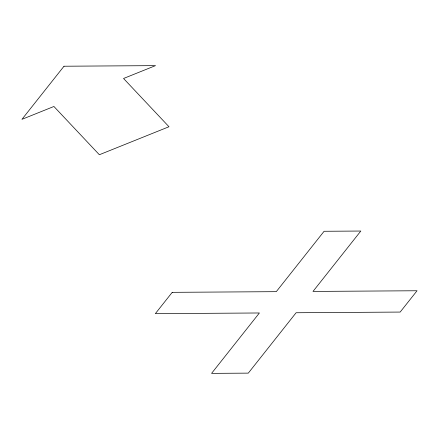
<?xml version="1.0" encoding="UTF-8"?>
<svg xmlns="http://www.w3.org/2000/svg" width="439" height="439" viewBox="0 0 439 439"><rect width="100%" height="100%" fill="white"/><g stroke="black" fill="none" stroke-linecap="round" stroke-linejoin="round"><path stroke-width="0.66" d="M64.006 66.223L21.95 119.331L53.915 106.479L99.357 154.737L168.988 126.745L123.546 78.482L155.51 65.63L64.006 66.223M172.22 292.336L155.34 313.649L259.394 312.98L211.571 373.369L248.298 373.128L296.116 312.744L400.17 312.069L417.05 290.755L312.996 291.425L360.82 231.04L324.097 231.276L276.274 291.666L172.22 292.336"/></g></svg>
